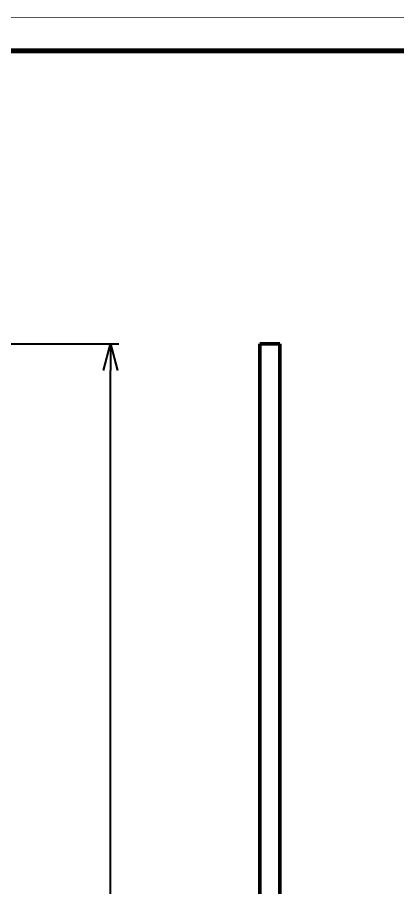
# Paper-space layout 'Layout1' of a CAD drawing. Header units: millimetres. Extents: x 0 to 841, y 0 to 594.
# Drawn here: x 338.3 to 395.6, y 463 to 594.1 of the extents above; entities that cross this region are included whole.
import ezdxf

# ---------------------------------------------------------------- set-up
doc = ezdxf.new("R2010")
doc.units = ezdxf.units.MM
doc.layers.get('0').update_dxf_attribs({"lineweight": 50})
doc.layers.add('Mechanical3', color=76, linetype='Continuous')
doc.styles.add('GOST-2.304_Type-B_italic', font='')
doc.styles.get('GOST-2.304_Type-B_italic').set_extended_font_data('GOST Common', italic=True)
doc.dimstyles.new('ISO-25', dxfattribs={"dimtxt": 2.5, "dimasz": 2.5, "dimexe": 1.25, "dimexo": 0.625, "dimtad": 1, "dimtxsty": 'Standard', "dimcen": 2.5, "dimadec": 0, "dimazin": 0, "dimtfac": 1, "dimtmove": 0, "dimatfit": 3, "dimfxl": 1, "dimarcsym": 0})

# ---------------------------------------------------------------- blocks, each defined once
blk = doc.blocks.new('_Open30')
at = {"color": 0, "linetype": 'ByBlock', "lineweight": -2}
for p, q in [((-1, 0.268), (0, 0)), ((0, 0), (-1, -0.268)), ((0, 0), (-1, 0))]:
    blk.add_line(p, q, dxfattribs=at)
blk = doc.blocks.new('*D96')
at = {"color": 0, "lineweight": -2, "transparency": 16777216}
for p, q in [((275.59, 544.86), (353.55, 544.86)), ((352.3, 348.86), (352.3, 540.86)), ((275.59, 344.86), (353.55, 344.86))]:
    blk.add_line(p, q, dxfattribs=at)
at = {"layer": 'Defpoints', "color": 0, "lineweight": 20, "transparency": 16777216}
for p in [(275.59, 544.86), (352.3, 544.86), (275.59, 344.86)]:
    blk.add_point(p, dxfattribs=at)
at = {"color": 0, "lineweight": -2, "transparency": 16777216, "xscale": 4, "yscale": 4, "zscale": 4}
for p, rotation in [((352.3, 544.86), 90), ((352.3, 344.86), 270)]:
    blk.add_blockref('_Open30', p, dxfattribs=dict(at, rotation=rotation))
at = {"color": 0, "transparency": 16777216, "insert": (349.88, 440.6), "char_height": 3, "attachment_point": 5, "rotation": 90, "style": 'GOST-2.304_Type-B_italic'}
blk.add_mtext('100{\\fGOST type B|b0|i1|c204|p34;\\C0;%%P0,1}', dxfattribs=at)

psp = doc.layouts.get("Layout1")

# ---------------------------------------------------------------- linework, layer by layer
at = {"color": 18, "lineweight": 40, "true_color": 0x000000}
for points, const_width in [([(0.05, 594.007), (841.007, 594.007), (841.007, 0.05), (0.05, 0.05), (0.05, 594.007)], 0.0991), ([(20.05, 589.007), (836.05, 589.007)], 0.749)]:
    psp.add_lwpolyline(points, dxfattribs=dict(at, const_width=const_width))
at = {"layer": 'Mechanical3', "lineweight": 50}
for p, q in [((374.824, 344.86), (374.824, 544.86)), ((374.824, 544.86), (377.824, 544.86)), ((377.824, 544.86), (377.824, 344.86))]:
    psp.add_line(p, q, dxfattribs=at)

# ---------------------------------------------------------------- dimensions: what is measured, and where the dimension line sits
dim = psp.add_linear_dim(base=(352.302, 544.86), p1=(275.589, 344.86), p2=(275.589, 544.86), angle=90, text='100{\\fGOST type B|b0|i1|c204|p34;\\C0;%%P0,1}', dimstyle='ISO-25', override={"dimtxt": 3, "dimasz": 4, "dimexo": 0, "dimtxsty": 'GOST-2.304_Type-B_italic', "dimblk1": 'Open30', "dimblk2": 'Open30', "dimsah": 1})
dim.commit()
dim.dimension.update_dxf_attribs({"geometry": '*D96', "text_midpoint": (352.302, 440.599), "dimtype": 160})

doc.saveas('drawing.dxf')
